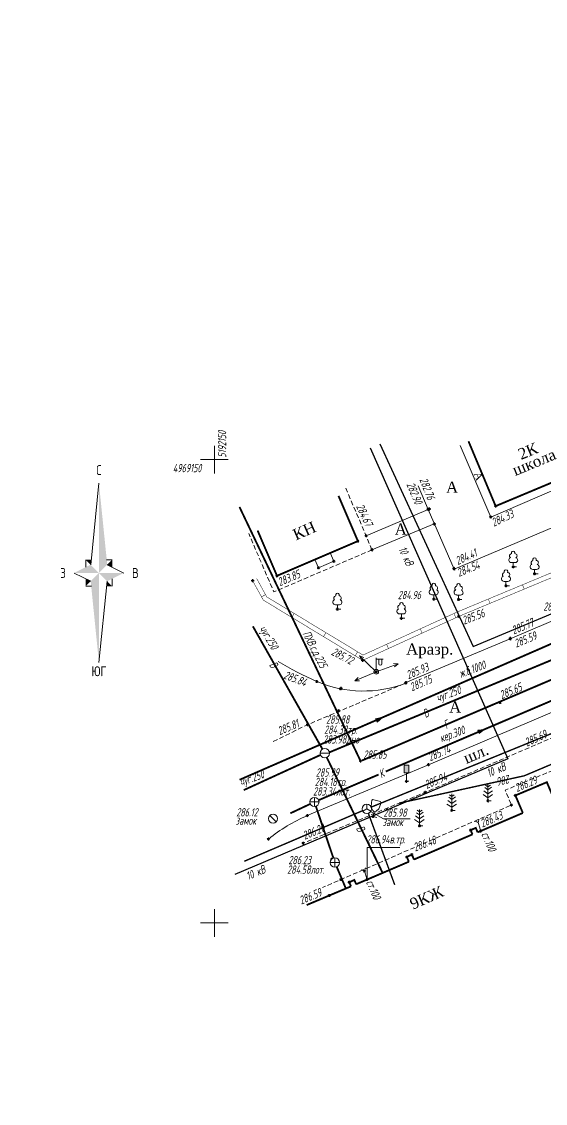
# Model space of a CAD drawing. Header units: metres. Extents: x -857 to 4713, y -766 to 4803.
# Drawn here: x 1570 to 1626.5, y 2313.2 to 2429.9 of the extents above; entities that cross this region are included whole.
import ezdxf
from ezdxf.enums import TextEntityAlignment as Align

# ---------------------------------------------------------------- set-up
doc = ezdxf.new("R2010")
doc.units = ezdxf.units.M
doc.set_wipeout_variables(frame=1)
for name, pattern in [('COMMUN', [6, 5, -1]), ('DASHED', [0.75, 0.5, -0.25]), ('DASHEDX2', [1.5, 1, -0.5])]:
    doc.linetypes.add(name, pattern=pattern)
for name, color, linetype, lineweight, transparency in [('51361400', 7, 'Continuous', 18, 0.65), ('51361800', 7, 'Continuous', 18, 0.65), ('51361960', 7, 'Continuous', 18, 0.65), ('51361990', 7, 'Continuous', 18, 0.65), ('51472300', 7, 'Continuous', 18, 0.65), ('71133100', 7, 'Continuous', 18, 0.65), ('71133200', 7, 'Continuous', 18, 0.65), ('71133600', 7, 'Continuous', 18, 0.65), ('82221000', 7, 'Continuous', 18, 0.65), ('Commun', 7, 'Continuous', 18, 0.65), ('CONTOURS-LABEL', 7, 'Continuous', 18, 0.65), ('GEO_POINTS', 7, 'Continuous', 18, 0.65), ('Grid', 7, 'Continuous', 18, 0.65), ('Otm', 7, 'Continuous', 18, 0.65), ('R_Поверхность10_CNT-MAJ', 7, 'Continuous', 18, 0.65), ('Sit', 7, 'Continuous', 18, 0.65), ('Text', 7, 'Continuous', 18, 0.65), ('Text_com', 7, 'Continuous', 18, 0.65), ('Us_znak', 7, 'Continuous', 18, 0.65), ('Us_znak_fon', 7, 'Continuous', 18, 0.65), ('Рамка и сетка', 7, 'Continuous', 18, 0.65)]:
    doc.layers.add(name, color=color, linetype=linetype, lineweight=lineweight, transparency=transparency)
doc.styles.add('eskd', font='ESKD1.shx', dxfattribs={"width": 1.2, "oblique": 15})
doc.styles.get("Standard").update_dxf_attribs({"font": 'GOST_0.TTF', "oblique": 15})
doc.styles.add('style1', font='times.ttf', dxfattribs={"height": 1})
doc.linetypes.add('KABELww_500', pattern='A,0.0001,-0.4,[131,ltypeshp.shx,S=0.4,R=90,X=0.4,Y=-0.4],0.2,[131,ltypeshp.shx,S=0.2,R=90,X=0.4,Y=-0.2],3.6,[131,ltypeshp.shx,S=0.2,R=-90,X=-0.4,Y=0.2],0.2,[131,ltypeshp.shx,S=0.4,R=-90,X=-0.4,Y=0.4],-0.8,4,-0.4', length=9.6001)
doc.linetypes.add('ПОДЗ_ЛИНИИ_СВЯЗИ', pattern='A,4.8,-0.2,[133,ltypeshp.shx,S=0.2,R=0,X=-0.2,Y=0],-0.2,4.8,-2', length=12)

# ---------------------------------------------------------------- blocks, each defined once
blk = doc.blocks.new('71133100')
for p, q in [((-0.39, 0.96), (0.43, 0.96)), ((0, 0.96), (0, 0)), ((0, 0), (0.75, 0))]:
    blk.add_line(p, q)
for centre, radius, start, end in [((-0.26, 2.38), 0.52, 101.09, 227.21), ((0.01, 3.04), 0.39, 339.52, 198.62), ((0.33, 2.4), 0.5, 301.87, 85.62), ((-0.44, 1.5), 0.538, 107.1058, 275.2306), ((0.46, 1.48), 0.52, 267.04, 76.7)]:
    blk.add_arc(centre, radius, start, end)
at = {"style": 'eskd', "oblique": 15}
blk.add_attdef('Z', (1.7, -0.17), '', height=2, dxfattribs=at)
blk = doc.blocks.new('51361990a')
at = {"color": 7}
blk.add_wipeout([(1, 0.1), (0.97, 0.3), (0.89, 0.48), (0.78, 0.64), (0.64, 0.78), (0.48, 0.89), (0.3, 0.97), (0.1, 1.01), (-0.09, 1.01), (-0.29, 0.97), (-0.47, 0.89), (-0.63, 0.78), (-0.77, 0.64), (-0.88, 0.48), (-0.96, 0.3), (-1, 0.1), (-1, -0.09), (-0.96, -0.29), (-0.88, -0.47), (-0.77, -0.63), (-0.63, -0.77), (-0.47, -0.88), (-0.29, -0.96), (-0.09, -0.99), (0.1, -0.99), (0.3, -0.96), (0.48, -0.88), (0.64, -0.77), (0.78, -0.63), (0.89, -0.47), (0.97, -0.29), (1, -0.09)], dxfattribs=at)
blk.add_line((-0.71, 0.7), (0.71, -0.7))
blk.add_circle((0, 0.01), 1)
at = {"color": 7, "style": 'eskd', "oblique": 15}
for tag, p in [('Z', (1.73, 1.41)), ('Z1', (1.73, -0.99)), ('Z2', (1.73, -3.39))]:
    blk.add_attdef(tag, p, '', height=2, dxfattribs=at)
blk = doc.blocks.new('71133600')
for p, q in [((-0.52, 3.39), (0, 3.02)), ((0, 3.02), (0.55, 3.39)), ((-0.86, 2.16), (0, 1.51)), ((0, 1.51), (0.96, 2.16))]:
    blk.add_line(p, q)
for points in [[(-0.64, 2.84), (0, 2.37), (0, 2.37), (0.78, 2.93)], [(0.71, 0), (0, 0), (0, 3.55)], [(-1.05, 1.38), (0, 0.67), (1, 1.38)]]:
    blk.add_lwpolyline(points)
at = {"style": 'eskd', "oblique": 15}
blk.add_attdef('Z', (2.03, -0.19), '', height=2, dxfattribs=at)
blk = doc.blocks.new('71133200')
for p, q in [((-0.924145, 3.560442), (-1.024145, 3.360442)), ((-1.024145, 3.360442), (-0.977382, 2.864397)), ((-0.977382, 2.864397), (-0.861899, 1.88241)), ((-0.024145, 3.560442), (-0.924145, 3.560442)), ((-0.024145, 3.560442), (0.875855, 3.560442)), ((0.861899, 1.88241), (0.975974, 2.864397)), ((0.875855, 3.560442), (0.958164, 3.395824)), ((0.975974, 2.864397), (0.958164, 3.395824)), ((-0.861899, 1.88241), (-0.374616, 1.28565)), ((-0.374616, 1.28565), (0, 1.039723)), ((0, 1.039723), (0.401375, 1.321765)), ((0, 0), (0, 1.039723)), ((0.8, 0), (0, 0)), ((0.401375, 1.321765), (0.861899, 1.88241))]:
    blk.add_line(p, q)
at = {"style": 'eskd', "oblique": 14.99997778}
blk.add_attdef('Z', (1.873004, -0.239356), '', height=2, dxfattribs=at)
blk = doc.blocks.new('*U271')
at = {"layer": '82221000', "ltscale": 0.5}
blk.add_lwpolyline([(5192154.12, 4969136.94, 0.05, 0.05, 0), (5192155.28, 4969134.84, 0.05, 0.05, 0), (5192166, 4969128.34, 0.05, 0.05, 0), (5192176.37, 4969133.08, 0.05, 0.05, 0), (5192198.71, 4969142.4, 0, 0, 0)], format="xyseb", dxfattribs=at)
at = {"layer": '82221000', "ltscale": 0.5, "flags": 128}
blk.add_lwpolyline([(5192154.56, 4969137.18, 0.05, 0.05, 0), (5192155.65, 4969135.19, 0.05, 0.05, 0), (5192166.04, 4969128.91, 0.05, 0.05, 0), (5192176.17, 4969133.54, 0.05, 0.05, 0), (5192198.52, 4969142.86, 0, 0, 0)], format="xyseb", dxfattribs=at)
blk.add_lwpolyline([(5192154.56, 4969137.18, 0.05, 0.05, 0), (5192155.65, 4969135.19, 0.05, 0.05, 0), (5192166.04, 4969128.91, 0.05, 0.05, 0), (5192176.17, 4969133.54, 0.05, 0.05, 0), (5192198.52, 4969142.86, 0, 0, 0)], format="xyseb", dxfattribs=at)
at = {"layer": '82221000', "linetype": 'Continuous', "ltscale": 0.5, "const_width": 0.05}
for points in [[(5192198.21, 4969142.19), (5192198.02, 4969142.65)], [(5192194.52, 4969140.65), (5192194.32, 4969141.12)], [(5192190.82, 4969139.11), (5192190.63, 4969139.58)], [(5192187.13, 4969137.57), (5192186.94, 4969138.04)], [(5192183.44, 4969136.03), (5192183.25, 4969136.5)], [(5192155.08, 4969135.19), (5192155.52, 4969135.43)], [(5192179.75, 4969134.49), (5192179.56, 4969134.96)], [(5192158.36, 4969132.97), (5192158.61, 4969133.4)], [(5192176.06, 4969132.94), (5192175.85, 4969133.4)], [(5192172.42, 4969131.28), (5192172.22, 4969131.73)], [(5192161.78, 4969130.9), (5192162.04, 4969131.33)], [(5192168.79, 4969129.62), (5192168.58, 4969130.07)], [(5192165.2, 4969128.83), (5192165.46, 4969129.26)]]:
    blk.add_lwpolyline(points, dxfattribs=at)
blk = doc.blocks.new('51361800a')
at = {"color": 7}
blk.add_wipeout([(-0.1, 1), (-0.29, 0.96), (-0.47, 0.89), (-0.64, 0.78), (-0.78, 0.64), (-0.89, 0.47), (-0.96, 0.29), (-1, 0.1), (-1, -0.1), (-0.96, -0.29), (-0.89, -0.47), (-0.78, -0.64), (-0.64, -0.78), (-0.47, -0.89), (-0.29, -0.96), (-0.1, -1), (0.1, -1), (0.29, -0.96), (0.47, -0.89), (0.64, -0.78), (0.78, -0.64), (0.89, -0.47), (0.96, -0.29), (1, -0.1), (1, 0.1), (0.96, 0.29), (0.89, 0.47), (0.78, 0.64), (0.64, 0.78), (0.47, 0.89), (0.29, 0.96), (0.1, 1)], dxfattribs=at)
for p, q in [((-1, 0), (1, 0)), ((0, -1), (0, 1))]:
    blk.add_line(p, q)
blk.add_circle((0, 0), 1)
at = {"style": 'eskd', "oblique": 15}
for tag, p in [('Z', (1.72, 1.4)), ('Z1', (1.72, -1)), ('Z2', (1.72, -3.4))]:
    blk.add_attdef(tag, p, '', height=2, dxfattribs=at)
blk = doc.blocks.new('51361960a')
at = {"color": 7}
blk.add_wipeout([(-0.1, 1), (-0.29, 0.96), (-0.47, 0.89), (-0.64, 0.78), (-0.78, 0.64), (-0.89, 0.47), (-0.96, 0.29), (-1, 0.1), (-1, -0.1), (-0.96, -0.29), (-0.89, -0.47), (-0.78, -0.64), (-0.64, -0.78), (-0.47, -0.89), (-0.29, -0.96), (-0.1, -1), (0.1, -1), (0.29, -0.96), (0.47, -0.89), (0.64, -0.78), (0.78, -0.64), (0.89, -0.47), (0.96, -0.29), (1, -0.1), (1, 0.1), (0.96, 0.29), (0.89, 0.47), (0.78, 0.64), (0.64, 0.78), (0.47, 0.89), (0.29, 0.96), (0.1, 1)], dxfattribs=at)
blk.add_wipeout([(-0.1, 1), (-0.29, 0.96), (-0.47, 0.89), (-0.64, 0.78), (-0.78, 0.64), (-0.89, 0.47), (-0.96, 0.29), (-1, 0.1), (-1, -0.1), (-0.96, -0.29), (-0.89, -0.47), (-0.78, -0.64), (-0.64, -0.78), (-0.47, -0.89), (-0.29, -0.96), (-0.1, -1), (0.1, -1), (0.29, -0.96), (0.47, -0.89), (0.64, -0.78), (0.78, -0.64), (0.89, -0.47), (0.96, -0.29), (1, -0.1), (1, 0.1), (0.96, 0.29), (0.89, 0.47), (0.78, 0.64), (0.64, 0.78), (0.47, 0.89), (0.29, 0.96), (0.1, 1)], dxfattribs=at)
for q in [(-0.87, -0.5), (0, 1), (0.87, -0.5)]:
    blk.add_line((0, 0), q)
blk.add_circle((0, 0), 1)
at = {"style": 'eskd', "oblique": 15}
for tag, p in [('Z', (1.72, 1.4)), ('Z1', (1.72, -1)), ('Z2', (1.72, -3.4))]:
    blk.add_attdef(tag, p, '', height=2, dxfattribs=at)
blk = doc.blocks.new('51472300')
for p, q in [((0, 0.5), (0, 3)), ((0, 2.75), (1.5, 2.75)), ((0.54, 1.74), (0.54, 2.75)), ((1.2, 1.74), (1.2, 2.75))]:
    blk.add_line(p, q)
at = {"color": 7}
for radius in [0.5, 0.05]:
    blk.add_circle((0, 0), radius, dxfattribs=at)
blk.add_arc((0.87, 1.75), 0.331, 182.1567, 357.8433)
at = {"oblique": 15}
blk.add_attdef('Z', (1.02, -1.37), '', height=2, dxfattribs=at)
blk = doc.blocks.new('51361400a')
at = {"color": 7}
blk.add_wipeout([(-0.1, 1), (-0.29, 0.96), (-0.47, 0.89), (-0.64, 0.78), (-0.78, 0.64), (-0.89, 0.47), (-0.96, 0.29), (-1, 0.1), (-1, -0.1), (-0.96, -0.29), (-0.89, -0.47), (-0.78, -0.64), (-0.64, -0.78), (-0.47, -0.89), (-0.29, -0.96), (-0.1, -1), (0.1, -1), (0.29, -0.96), (0.47, -0.89), (0.64, -0.78), (0.78, -0.64), (0.89, -0.47), (0.96, -0.29), (1, -0.1), (1, 0.1), (0.96, 0.29), (0.89, 0.47), (0.78, 0.64), (0.64, 0.78), (0.47, 0.89), (0.29, 0.96), (0.1, 1)], dxfattribs=at)
blk.add_line((-1, 0), (1, 0))
blk.add_circle((0, 0), 1)
at = {"style": 'eskd', "oblique": 15}
for tag, p in [('Z', (1.72, 1.4)), ('Z1', (1.72, -1)), ('Z2', (1.72, -3.4))]:
    blk.add_attdef(tag, p, '', height=2, dxfattribs=at)
blk = doc.blocks.new('GRID')
at = {"layer": 'Grid', "color": 104}
blk.add_line((-1.5, 0), (1.5, 0), dxfattribs=at)
for points in [[(0, 0), (0, 1.5)], [(0, 0), (0, -1.5)]]:
    blk.add_lwpolyline(points, dxfattribs=at)
blk = doc.blocks.new('ZNAK')
at = {"layer": 'Us_znak_fon', "true_color": 0xffffff}
blk.add_hatch(color=7, dxfattribs=at).paths.add_polyline_path([(0.3, 1.8), (-0.3, 1.8), (-0.3, 0.85), (-0.05, 0.85), (-0.05, -0.05), (0.25, -0.05), (0.25, 0.05), (0.05, 0.05), (0.05, 0.85), (0.3, 0.85)])
at = {"layer": 'Us_znak', "color": 0, "linetype": 'Continuous', "lineweight": -2, "ltscale": 10}
blk.add_lwpolyline([(-0.25, 1.75), (0.25, 1.75), (0.25, 0.9), (-0.25, 0.9)], close=True, dxfattribs=at)
at = {"layer": 'Us_znak', "linetype": 'DASHEDX2', "ltscale": 10}
blk.add_lwpolyline([(0, 0.9), (0, 0), (0.25, 0)], dxfattribs=at)
blk = doc.blocks.new('NAPR')
at = {"layer": 'Us_znak', "color": 0, "linetype": 'Continuous', "lineweight": -2}
for p in [(-0.19, 2.04), (0.19, 2.04)]:
    blk.add_line(p, (0, 2.5), dxfattribs=at)
blk.add_lwpolyline([(0, 0), (0, 2.5)], dxfattribs=at)
blk = doc.blocks.new('A$C52264BE2')
at = {"layer": 'Sit'}
h = blk.add_hatch(color=32, dxfattribs=at)
h.dxf.hatch_style = 1
h.paths.add_polyline_path([(0, 0.37), (0.71, 0.44), (0.15, 0)])
at = {"layer": 'Sit', "color": 32, "elevation": 285.31}
blk.add_lwpolyline([(0, 0.37), (0.71, 0.44), (0.15, 0), (0, 0.37)], dxfattribs=at)
blk = doc.blocks.new('INVZR')
for p, q in [((-1.83, 1.95), (-0.05, 19.52)), ((-2.91, 1.41), (-2.91, 3.02)), ((1.56, 3.02), (2.81, 3.02)), ((-1.83, -1.62), (-5.4, 0.16)), ((1.74, 1.95), (5.31, 0.16)), ((1.74, -1.62), (-0.05, -19.19)), ((2.81, -1.09), (2.81, -2.69)), ((-1.66, -2.69), (-2.91, -2.69))]:
    blk.add_line(p, q)
for points in [[(-0.05, 19.52), (-0.05, 0.16), (1.74, 1.95)], [(-2.91, 3.02), (-1.83, 1.95), (-1.66, 3.02)], [(2.81, 3.02), (1.74, 1.95), (2.81, 1.41)], [(-5.4, 0.16), (-0.05, 0.16), (-1.83, 1.95)], [(-0.05, -19.19), (-0.05, 0.16), (-1.83, -1.62)], [(5.31, 0.16), (-0.05, 0.16), (1.74, -1.62)], [(-2.91, -2.69), (-1.83, -1.62), (-2.91, -1.09)], [(2.81, -2.69), (1.74, -1.62), (1.56, -2.69)]]:
    blk.add_solid(points)
for s, height, p in [('С', 2.14, (-0.05, 21.3)), ('ЮГ', 2.143, (-0.05, -22.12))]:
    blk.add_text(s, height=height).set_placement(p, align=Align.CENTER)
blk.add_text('З', height=2.14).set_placement((-7.19, -0.91), align=Align.RIGHT)
blk.add_text('В', height=2.14).set_placement((7.09, -0.91))

msp = doc.modelspace()

# ---------------------------------------------------------------- hatches: boundary and pattern name
at = {"layer": 'Рамка и сетка'}
h = msp.add_hatch(color=256, dxfattribs=at)
h.dxf.hatch_style = 1
h.paths.add_polyline_path([(1608.176, 2354.68), (1608.938, 2354.845), (1608.357, 2354.32)])

# ---------------------------------------------------------------- linework, layer by layer
at = {"color": 192, "linetype": 'ПОДЗ_ЛИНИИ_СВЯЗИ', "lineweight": 60, "ltscale": 0.4, "const_width": 0.15, "flags": 128}
for points, elevation in [([(1638.053, 2357.521), (1607.682, 2345.131)], 285.573), ([(1606.759, 2344.747), (1593.997, 2339.291)], 285.984), ([(1610.24, 2336.748), (1607.392, 2344.474)], 571.967)]:
    msp.add_lwpolyline(points, dxfattribs=dict(at, elevation=elevation))
at = {"layer": 'Commun', "color": 1, "linetype": 'KABELww_500', "lineweight": 30, "flags": 128}
for points in [[(1608.639, 2384.36), (1618.707, 2362.475), (1643.401, 2372.79), (1664.461, 2382.045), (1664.93, 2382.246), (1670.068, 2369.596), (1675.671, 2357.401)], [(1607.591, 2383.918), (1622.454, 2350.355), (1592.967, 2337.866)]]:
    msp.add_lwpolyline(points, dxfattribs=at)
at = {"layer": 'Commun', "color": 4, "linetype": 'COMMUN', "ltscale": 0.7, "const_width": 0.2, "elevation": 285.22, "flags": 128}
msp.add_lwpolyline([(1606.695, 2350.163), (1654.307, 2370.475)], dxfattribs=at)
at = {"layer": 'Commun', "color": 106, "linetype": 'COMMUN', "ltscale": 0.7, "const_width": 0.2, "elevation": 285.881, "flags": 128}
for points in [[(1603.182, 2351.049), (1641.035, 2366.774)], [(1602.444, 2351.388), (1594.934, 2364.643)], [(1602.24, 2350.776), (1593.939, 2346.972)], [(1602.906, 2350.499), (1608.933, 2338.035)]]:
    msp.add_lwpolyline(points, dxfattribs=at)
at = {"layer": 'Commun', "color": 32, "linetype": 'COMMUN', "ltscale": 0.7, "const_width": 0.2, "flags": 128}
for points, elevation in [([(1641.456, 2362.729), (1609.272, 2348.981)], 285.308), ([(1608.498, 2348.651), (1602.03, 2345.888)], 285.308), ([(1601.117, 2345.479), (1598.972, 2344.469)], 285.308), ([(1601.73, 2345.219), (1603.624, 2339.626)], 285.993), ([(1603.979, 2338.691), (1604.966, 2336.354)], 285.993)]:
    msp.add_lwpolyline(points, dxfattribs=dict(at, elevation=elevation))
at = {"layer": 'GEO_POINTS', "lineweight": 60}
for centre in [(1613.853, 2377.276, 282.899), (1613.968, 2377.313, 282.765), (1621.131, 2377.626, 284.207), (1620.61, 2376.447, 284.328), (1614.512, 2375.699, 284.484), (1606.266, 2373.846, 284.438), (1607.153, 2374.426, 284.668), (1607.784, 2372.902, 284.657), (1603.662, 2371.67, 284.683), (1623.024, 2371.061, 284.621), (1597.534, 2370.103, 283.851), (1602.016, 2370.957, 284.658), (1616.632, 2370.895, 284.405), (1616.661, 2370.836, 284.537), (1625.329, 2370.316, 284.637), (1594.902, 2369.583, 284.159), (1622.238, 2369.021, 284.688), (1614.453, 2367.583, 284.958), (1617.123, 2367.55, 285.202), (1604.049, 2366.503, 284.954), (1610.958, 2365.519, 285.311), (1617.148, 2365.725, 285.557), (1622.714, 2363.293, 285.594), (1622.717, 2363.351, 285.775), (1606.782, 2360.984, 285.715), (1608.247, 2359.743, 285.717), (1601.825, 2358.701, 285.842), (1611.437, 2358.529, 285.746), (1611.449, 2358.583, 285.93), (1604.388, 2357.905, 285.86), (1604.435, 2357.96, 285.967), (1621.613, 2356.42, 285.65), (1604.193, 2355.524, 285.724), (1600.82, 2354.029, 285.813), (1602.689, 2350.949, 285.881), (1606.557, 2350.104, 285.854), (1613.89, 2349.716, 285.74), (1611.5, 2347.926, 285.848), (1613.518, 2346.732, 285.944), (1601.567, 2345.691, 285.993), (1620.301, 2345.82, 286.374), (1623.261, 2346.398, 286.294), (1600.806, 2344.225, 286.018), (1607.219, 2344.944, 285.984), (1616.394, 2344.784, 285.641), (1622.835, 2345.36, 286.356), (1597.104, 2343.889, 286.116), (1607.904, 2344.115, 286.02), (1612.913, 2343.118, 286.211), (1618.429, 2342.655, 295.972), (1619.519, 2342.564, 286.428), (1596.62, 2341.697, 286.149), (1600.359, 2341.25, 286.204), (1611.54, 2339.745, 286.463), (1612.089, 2340.011, 286.481), (1603.445, 2339.517, 286.233), (1604.424, 2337.319, 286.352), (1606.984, 2338.23, 286.455), (1607.254, 2337.316, 286.535), (1605.328, 2337.033, 286.538), (1603.167, 2335.595, 286.586)]:
    msp.add_circle(centre, 0.06, dxfattribs=at)
at = {"layer": 'R_Поверхность10_CNT-MAJ', "color": 32, "const_width": 0.15, "elevation": 286, "flags": 128}
msp.add_lwpolyline([(1628.7, 2350.413), (1624.215, 2348.517), (1610.702, 2345.559)], dxfattribs=at)
at = {"layer": 'Sit', "flags": 128}
for points, elevation in [([(1613.853, 2377.276), (1616.661, 2370.836), (1637.301, 2379.567), (1643.985, 2382.413), (1672.608, 2394.36), (1684.823, 2399.441), (1695.008, 2405.675)], 282.899), ([(1611.449, 2358.583), (1622.714, 2363.293), (1637.553, 2369.645), (1654.057, 2376.729), (1673.222, 2385.063), (1684.251, 2389.71), (1700.544, 2396.615), (1708.649, 2400.137)], 285.93), ([(1600.806, 2344.225), (1613.89, 2349.716), (1628.665, 2356.003), (1645.578, 2363.202), (1665.542, 2371.786), (1675.319, 2375.984), (1689.91, 2382.212), (1704.572, 2388.364), (1710.299, 2390.768)], 286.018), ([(1613.853, 2377.276), (1612.765, 2379.817)], 282.899), ([(1613.853, 2377.276), (1607.153, 2374.426)], 282.899), ([(1614.512, 2375.699), (1607.784, 2372.902)], 284.484), ([(1602.016, 2370.957), (1603.662, 2371.67), (1603.278, 2372.566)], 284.658), ([(1602.016, 2370.957), (1601.63, 2371.859)], 284.658), ([(1607.635, 2344.666), (1609.013, 2343.873), (1611.909, 2343.866)], 285.984), ([(1607.254, 2337.316), (1607.26, 2340.776), (1610.799, 2340.776), (1610.799, 2340.776)], 286.535)]:
    msp.add_lwpolyline(points, dxfattribs=dict(at, elevation=elevation))
at = {"layer": 'Sit', "linetype": 'Continuous', "flags": 128}
msp.add_lwpolyline([(1617.302, 2384.162), (1620.61, 2376.447), (1632.195, 2381.415), (1628.887, 2389.13)], dxfattribs=at)
at = {"layer": 'Sit', "const_width": 0.2, "flags": 128}
for points in [[(1618.202, 2384.621), (1621.131, 2377.626), (1630.894, 2381.713), (1627.899, 2388.869)], [(1595.441, 2374.987), (1597.534, 2370.103), (1606.266, 2373.846), (1604.172, 2378.73)]]:
    msp.add_lwpolyline(points, dxfattribs=at)
at = {"layer": 'Sit', "linetype": 'DASHED', "flags": 128}
for points, elevation in [([(1607.784, 2372.902), (1607.153, 2374.426), (1604.899, 2379.685)], 284.484), ([(1607.784, 2372.902), (1597.192, 2368.362), (1594.483, 2374.681)], 284.484), ([(1611.297, 2358.475), (1600.82, 2354.029), (1596.974, 2352.146)], 285.746), ([(1629.501, 2353.741), (1627.57, 2352.771), (1613.518, 2346.732), (1600.359, 2341.25)], 285.758), ([(1627.865, 2347.472), (1627.135, 2349.029), (1622.162, 2346.964), (1622.835, 2345.36), (1604.424, 2337.319), (1602.46, 2336.468)], 286.402)]:
    msp.add_lwpolyline(points, dxfattribs=dict(at, elevation=elevation))
at = {"layer": 'Sit', "color": 4, "linetype": 'COMMUN', "ltscale": 0.7, "const_width": 0.2, "elevation": 285.724, "flags": 128}
msp.add_lwpolyline([(1606.557, 2350.104), (1593.486, 2377.53)], dxfattribs=at)
at = {"layer": 'Sit', "linetype": 'COMMUN', "ltscale": 0.7, "const_width": 0.2, "elevation": 284.965, "flags": 128}
msp.add_lwpolyline([(1631.636, 2364.726), (1593.496, 2348.088)], dxfattribs=at)
at = {"layer": 'Sit', "flags": 128}
for points, format, elevation in [([(1611.437, 2358.529, -0.1973083), (1601.825, 2358.701, -0.0392571), (1597.669, 2360.87, -3.0359847)], "xyb", 285.746), ([(1600.806, 2344.225, 0.0672105), (1596.62, 2341.697, 3.597222)], "xyb", 286.018), ([(1619.187, 2342.42, 0.2, 0.2, 0), (1619.187, 2342.42, 0.2, 0.2, 0), (1618.981, 2342.895, 0.2, 0.2, 0), (1618.429, 2342.655, 0.2, 0.2, 0), (1618.63, 2342.194, 0.2, 0.2, 0), (1618.63, 2342.194, 0, 0, 0)], "xyseb", 295.972), ([(1612.317, 2339.486, 0.2, 0.2, 0), (1612.317, 2339.486, 0.2, 0.2, 0), (1612.089, 2340.011, 0.2, 0.2, 0), (1611.537, 2339.771, 0.2, 0.2, 0), (1611.765, 2339.247, 0.2, 0.2, 0), (1611.765, 2339.247, 0, 0, 0)], "xyseb", 286.481), ([(1606.078, 2336.817, 0.2, 0.2, 0), (1606.078, 2336.817, 0.2, 0.2, 0), (1605.88, 2337.272, 0.2, 0.2, 0), (1605.328, 2337.033, 0.2, 0.2, 0), (1605.521, 2336.588, 0.2, 0.2, 0), (1605.521, 2336.588, 0, 0, 0)], "xyseb", 286.538)]:
    msp.add_lwpolyline(points, format=format, dxfattribs=dict(at, elevation=elevation))
for points, const_width, elevation in [([(1624.068, 2344.51), (1623.261, 2346.398), (1626.658, 2347.827), (1632.039, 2335), (1637.5, 2337.356), (1636.529, 2339.626), (1637.147, 2339.868), (1637.338, 2339.437), (1643.081, 2341.868)], 0.2, 286.294), ([(1619.187, 2342.42), (1624.068, 2344.51)], 0.2, 286.586), ([(1619.249, 2343.478), (1618.909, 2343.635)], 0.1, 286.348), ([(1619.519, 2342.564), (1619.249, 2343.478), (1619.339, 2343.864)], 0.1, 286.428), ([(1612.317, 2339.486), (1618.63, 2342.194)], 0.2, 286.586), ([(1606.078, 2336.817), (1607.254, 2337.316), (1611.765, 2339.247)], 0.2, 286.586), ([(1606.984, 2338.23), (1606.644, 2338.387)], 0.1, 286.455), ([(1607.254, 2337.316), (1606.984, 2338.23), (1607.074, 2338.616)], 0.1, 286.535), ([(1600.736, 2334.569), (1605.521, 2336.588)], 0.2, 286.586)]:
    msp.add_lwpolyline(points, dxfattribs=dict(at, const_width=const_width, elevation=elevation))
at = {"layer": 'Рамка и сетка'}
msp.add_lwpolyline([(1608.176, 2354.68), (1608.938, 2354.845), (1608.357, 2354.32), (1608.176, 2354.68)], dxfattribs=at)

# ---------------------------------------------------------------- block references
at = {"layer": '51472300', "color": 7, "xscale": 0.5, "yscale": 0.5, "zscale": 0.5}
msp.add_blockref('51472300', (1608.247, 2359.743, 285.717), dxfattribs=at)
at = {"layer": '71133100', "color": 7, "xscale": 0.5, "yscale": 0.5, "zscale": 0.5}
for p in [(1623.024, 2371.061, 284.621), (1625.329, 2370.316, 284.637), (1622.238, 2369.021, 284.688), (1614.453, 2367.583, 284.958), (1617.123, 2367.55, 285.202), (1604.049, 2366.503, 284.954), (1610.958, 2365.519, 285.311)]:
    msp.add_blockref('71133100', p, dxfattribs=at)
at = {"layer": '71133200', "color": 7, "xscale": 0.4999999999999998, "yscale": 0.4999999999999998, "zscale": 0.4999999999999998, "rotation": 347.3284630284786}
msp.add_blockref('71133200', (1607.904, 2344.115, 286.02), dxfattribs=at)
at = {"layer": '71133600', "color": 7, "xscale": 0.5, "yscale": 0.5, "zscale": 0.5}
for p in [(1620.301, 2345.82, 286.374), (1616.394, 2344.784, 285.641), (1612.913, 2343.118, 286.211)]:
    msp.add_blockref('71133600', p, dxfattribs=at)
at = {"layer": '82221000', "color": 7}
msp.add_blockref('*U271', (-5190559.223, -4966767.36), dxfattribs=at)
at = {"layer": 'Grid', "color": 7, "linetype": 'Continuous'}
for p in [(1590.777, 2382.64), (1590.777, 2332.64)]:
    msp.add_blockref('GRID', p, dxfattribs=at)
at = {"layer": 'Sit', "color": 7, "linetype": 'Continuous'}
for rotation in [45.98153934465734, 112.6325492434472]:
    msp.add_blockref('NAPR', (1608.247, 2359.743, 285.717), dxfattribs=dict(at, rotation=rotation))
at = {"layer": 'Sit', "color": 7, "linetype": 'Continuous', "xscale": -1, "rotation": 290.0426047889819}
msp.add_blockref('NAPR', (1608.247, 2359.743, 285.717), dxfattribs=at)
at = {"layer": 'Sit', "color": 7}
msp.add_blockref('A$C52264BE2', (1619.199, 2353.08, -285.308), dxfattribs=at)
at = {"layer": 'Sit', "color": 7, "linetype": 'Continuous'}
msp.add_blockref('ZNAK', (1611.5, 2347.926, 285.848), dxfattribs=at)
at = {"layer": 'Рамка и сетка', "color": 7, "linetype": 'Continuous', "xscale": 0.5, "yscale": 0.5}
msp.add_blockref('INVZR', (1578.343, 2370.325), dxfattribs=at)

# ---------------------------------------------------------------- texts
at = {"layer": 'CONTOURS-LABEL', "color": 32, "oblique": 13, "width": 0.8}
msp.add_text('286', height=0.9, rotation=192.34745, dxfattribs=at).set_placement((1622.621, 2348.623, 286))
at = {"layer": 'Otm', "oblique": 13, "width": 0.8}
for s, rotation, p in [('282.76', 291.48884, (1612.887, 2380.475, 282.765)), ('282.90', 292.75404, (1611.491, 2379.97, 282.899)), ('284.67', 294.92004, (1606.045, 2377.595, 284.668)), ('284.33', 25.64549, (1620.942, 2375.38, 284.328)), ('284.41', 24.59843, (1617.043, 2371.253, 284.405)), ('284.54', 22.20059, (1617.171, 2369.977, 284.537)), ('283.85', 23.20341, (1597.846, 2368.962, 283.851)), ('285.56', 20.9216, (1617.724, 2364.823, 285.557)), ('285.77', 22.55125, (1623.091, 2363.759, 285.775)), ('285.59', 22.49861, (1623.356, 2362.332, 285.594)), ('285.72', 332.4836, (1603.307, 2361.615, 285.715)), ('285.93', 23.12023, (1611.718, 2358.932, 285.93)), ('285.84', 338.74265, (1598.166, 2359.045, 285.842)), ('285.75', 23.22753, (1612.1, 2357.624, 285.746)), ('285.65', 23.06478, (1621.787, 2356.777, 285.65)), ('285.81', 22.99519, (1597.819, 2352.887, 285.813)), ('285.69', 24.28908, (1624.506, 2351.653, 285.758)), ('285.74', 23.05099, (1614.064, 2350.073, 285.74)), ('285.94', 23.2537, (1613.691, 2347.09, 285.944)), ('286.29', 22.82517, (1623.436, 2346.754, 286.294)), ('286.43', 23.15233, (1619.692, 2342.921, 286.428)), ('286.20', 22.61686, (1600.536, 2341.605, 286.204)), ('286.48', 20.61393, (1612.446, 2340.337, 286.481)), ('286.59', 22.83145, (1600.156, 2334.611, 286.586))]:
    msp.add_text(s, height=0.9, rotation=rotation, dxfattribs=at).set_placement(p)
for s, p in [('284.96', (1610.573, 2367.579, 284.958)), ('285.51', (1626.279, 2366.337, 285.514)), ('285.85', (1606.857, 2350.364, 285.854)), ('285.99', (1601.721, 2348.429, 285.993)), ('284.18тр.', (1601.608, 2347.409, 285.993)), ('283.34лот.', (1601.429, 2346.384, 285.993)), ('286.94в.тр.', (1607.183, 2341.212, 286.535))]:
    msp.add_text(s, height=0.9, dxfattribs=at).set_placement(p)
at = {"layer": 'Text', "color": 7, "style": 'style1'}
for s, rotation, p in [('2К', 22.60692, (1623.875, 2382.599, -285.654)), ('школа', 22.60692, (1623.25, 2380.867, -285.654)), ('КН', 23.7921, (1599.575, 2373.905, -285.654)), ('9КЖ', 23.7921, (1612.209, 2334.068, -285.654))]:
    msp.add_text(s, height=1.2, rotation=rotation, dxfattribs=at).set_placement(p)
at = {"layer": 'Text', "style": 'style1'}
for s, height, rotation, p in [('А', 0.8, 293.20996, (1618.76, 2381.11)), ('шл.', 1.2, 23.42652, (1617.979, 2349.787, 0.483))]:
    msp.add_text(s, height=height, rotation=rotation, dxfattribs=at).set_placement(p)
for s, p in [('А', (1615.776, 2379.064)), ('А', (1610.234, 2374.542)), ('Аразр.', (1611.468, 2361.598)), ('А', (1616.111, 2355.338))]:
    msp.add_text(s, height=1.2, dxfattribs=at).set_placement(p)
at = {"layer": 'Text_com', "color": 1, "oblique": 13, "width": 0.8}
for rotation, p in [(295.30266, (1610.612, 2373.002, 568.007)), (23.41395, (1620.394, 2348.332, 568.007)), (23.41395, (1594.44, 2337.24, 568.007))]:
    msp.add_text('10 кВ ', height=0.9, rotation=rotation, dxfattribs=at).set_placement(p)
at = {"layer": 'Text_com', "oblique": 13, "width": 0.8}
for s, rotation, p in [('чуг.250', 300.07427, (1595.583, 2364.406, 853.315)), ('ПХВ.с.д.225', 297.01788, (1600.255, 2363.879, 856.215)), ('В', 304.84713, (1596.64, 2360.478, 282.899)), ('ж.б.1000', 20.39527, (1617.388, 2359.095, 1139.197)), ('чуг.250', 20.39527, (1614.912, 2356.477, 1139.197)), ('В', 29.25629, (1613.57, 2354.739, 282.899)), ('кер.300', 20.39527, (1615.28, 2352.119, 1138.624)), ('Г', 29.25629, (1615.808, 2353.539, 282.238)), ('чуг.250', 20.39527, (1593.684, 2347.378, 1139.197)), ('К', 24.3112, (1608.77, 2348.25)), ('В', 298.71474, (1606.031, 2342.847, 569.435)), ('ст.100', 292.80267, (1619.57, 2342.228, 853.315)), ('ст.100', 292.80267, (1607.127, 2337.04, 853.315))]:
    msp.add_text(s, height=0.9, rotation=rotation, dxfattribs=at).set_placement(p)
for s, p in [('285.88', (1602.831, 2354.145, 285.881)), ('284.38тр.', (1602.616, 2353.05, 285.881)), ('283.98дно', (1602.508, 2351.998, 571.763)), ('286.12', (1593.137, 2344.129, 286.116)), ('285.98', (1609.026, 2344.094, 285.984)), ('замок', (1593.069, 2343.237, 286.116)), ('замок', (1608.928, 2343.086, 571.556)), ('286.23', (1598.763, 2338.97, 286.233)), ('284.58лот.', (1598.631, 2337.948, 286.233))]:
    msp.add_text(s, height=0.9, dxfattribs=at).set_placement(p)
at = {"layer": 'Рамка и сетка', "oblique": 13, "width": 0.8}
msp.add_text('5192150', height=0.9, rotation=90, dxfattribs=at).set_placement((1592.055, 2382.85))
msp.add_text('4969150', height=0.9, dxfattribs=at).set_placement((1586.292, 2381.279))

# ---------------------------------------------------------------- next in the draw order: block references
at = {"layer": '51361400', "color": 7, "xscale": 0.5, "yscale": 0.5, "zscale": 0.5}
msp.add_blockref('51361400a', (1602.691, 2350.951, 285.881), dxfattribs=at)
at = {"layer": '51361800', "color": 7, "xscale": 0.5, "yscale": 0.5, "zscale": 0.5}
for p in [(1601.57, 2345.693, 285.993), (1603.785, 2339.152)]:
    msp.add_blockref('51361800a', p, dxfattribs=at)
at = {"layer": '51361960', "color": 7, "xscale": 0.5, "yscale": 0.5, "zscale": 0.5}
msp.add_blockref('51361960a', (1607.219, 2344.944, 285.984), dxfattribs=at)
at = {"layer": '51361990', "color": 7, "xscale": 0.5, "yscale": 0.5, "zscale": 0.5}
msp.add_blockref('51361990a', (1597.104, 2343.889, 286.116), dxfattribs=at)

# ---------------------------------------------------------------- next in the draw order: linework, layer by layer
msp.add_circle((1927.819, 2018.595), 2784.802)

doc.saveas('drawing.dxf')
